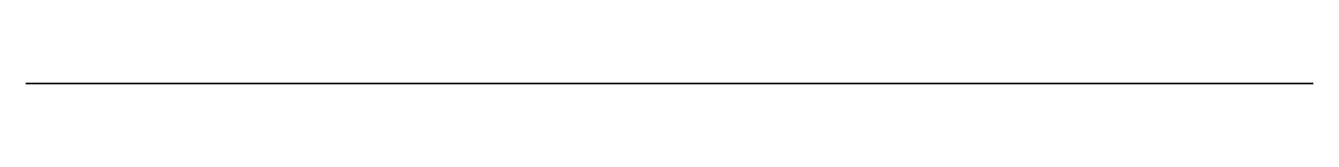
# Model space of a CAD drawing. Header units: millimetres. Extents: x 8.5 to 65.9, y 0 to 0.
import ezdxf

# ---------------------------------------------------------------- set-up
doc = ezdxf.new("R2010")
doc.units = ezdxf.units.MM
doc.layers.get('0').update_dxf_attribs({"color": 173, "true_color": 0x5858e1})

msp = doc.modelspace()

# ---------------------------------------------------------------- linework, layer by layer
at = {"color": 233, "true_color": 0xe1578f}
msp.add_polyline3d([(14.152, 0, -211.313), (15.765, 0, -211.262), (17.377, 0, -211.297), (20.601, 0, -211.558), (27.031, 0, -212.409), (33.425, 0, -213.357), (39.774, 0, -214.569), (46.067, 0, -216.045), (52.294, 0, -217.78), (53.55, 0, -218.184), (54.79, 0, -218.636), (56.012, 0, -219.133), (57.215, 0, -219.676), (58.396, 0, -220.264), (59.555, 0, -220.896), (60.688, 0, -221.57), (61.796, 0, -222.287), (62.84, 0, -223.019), (63.857, 0, -223.788), (64.845, 0, -224.593), (65.803, 0, -225.434), (65.819, 0, -225.449), (65.833, 0, -225.464), (65.847, 0, -225.48), (65.86, 0, -225.497), (65.871, 0, -225.514), (65.882, 0, -225.532), (65.892, 0, -225.551), (65.901, 0, -225.57), (65.909, 0, -225.589), (65.916, 0, -225.609), (65.922, 0, -225.629), (65.927, 0, -225.65), (65.931, 0, -225.67), (65.933, 0, -225.691), (65.935, 0, -225.712), (65.936, 0, -225.734), (65.936, 0, -228.694), (51.617, 0, -228.694), (49.965, 0, -226.964), (24.654, 0, -226.964), (23.061, 0, -228.694), (8.549, 0, -228.694), (8.549, 0, -216.419), (8.554, 0, -216.248), (8.571, 0, -216.079), (8.597, 0, -215.912), (8.633, 0, -215.746), (8.677, 0, -215.582), (8.73, 0, -215.42), (8.789, 0, -215.259), (8.856, 0, -215.101), (9.007, 0, -214.789), (9.177, 0, -214.486), (9.361, 0, -214.191), (9.554, 0, -213.904), (9.756, 0, -213.629), (9.974, 0, -213.366), (10.206, 0, -213.116), (10.451, 0, -212.879), (10.709, 0, -212.657), (10.98, 0, -212.449), (11.262, 0, -212.257), (11.555, 0, -212.081), (11.858, 0, -211.921), (12.168, 0, -211.779), (12.486, 0, -211.656), (12.81, 0, -211.55), (13.139, 0, -211.463), (13.473, 0, -211.394), (13.811, 0, -211.344)], close=True, dxfattribs=at)

doc.saveas('drawing.dxf')
